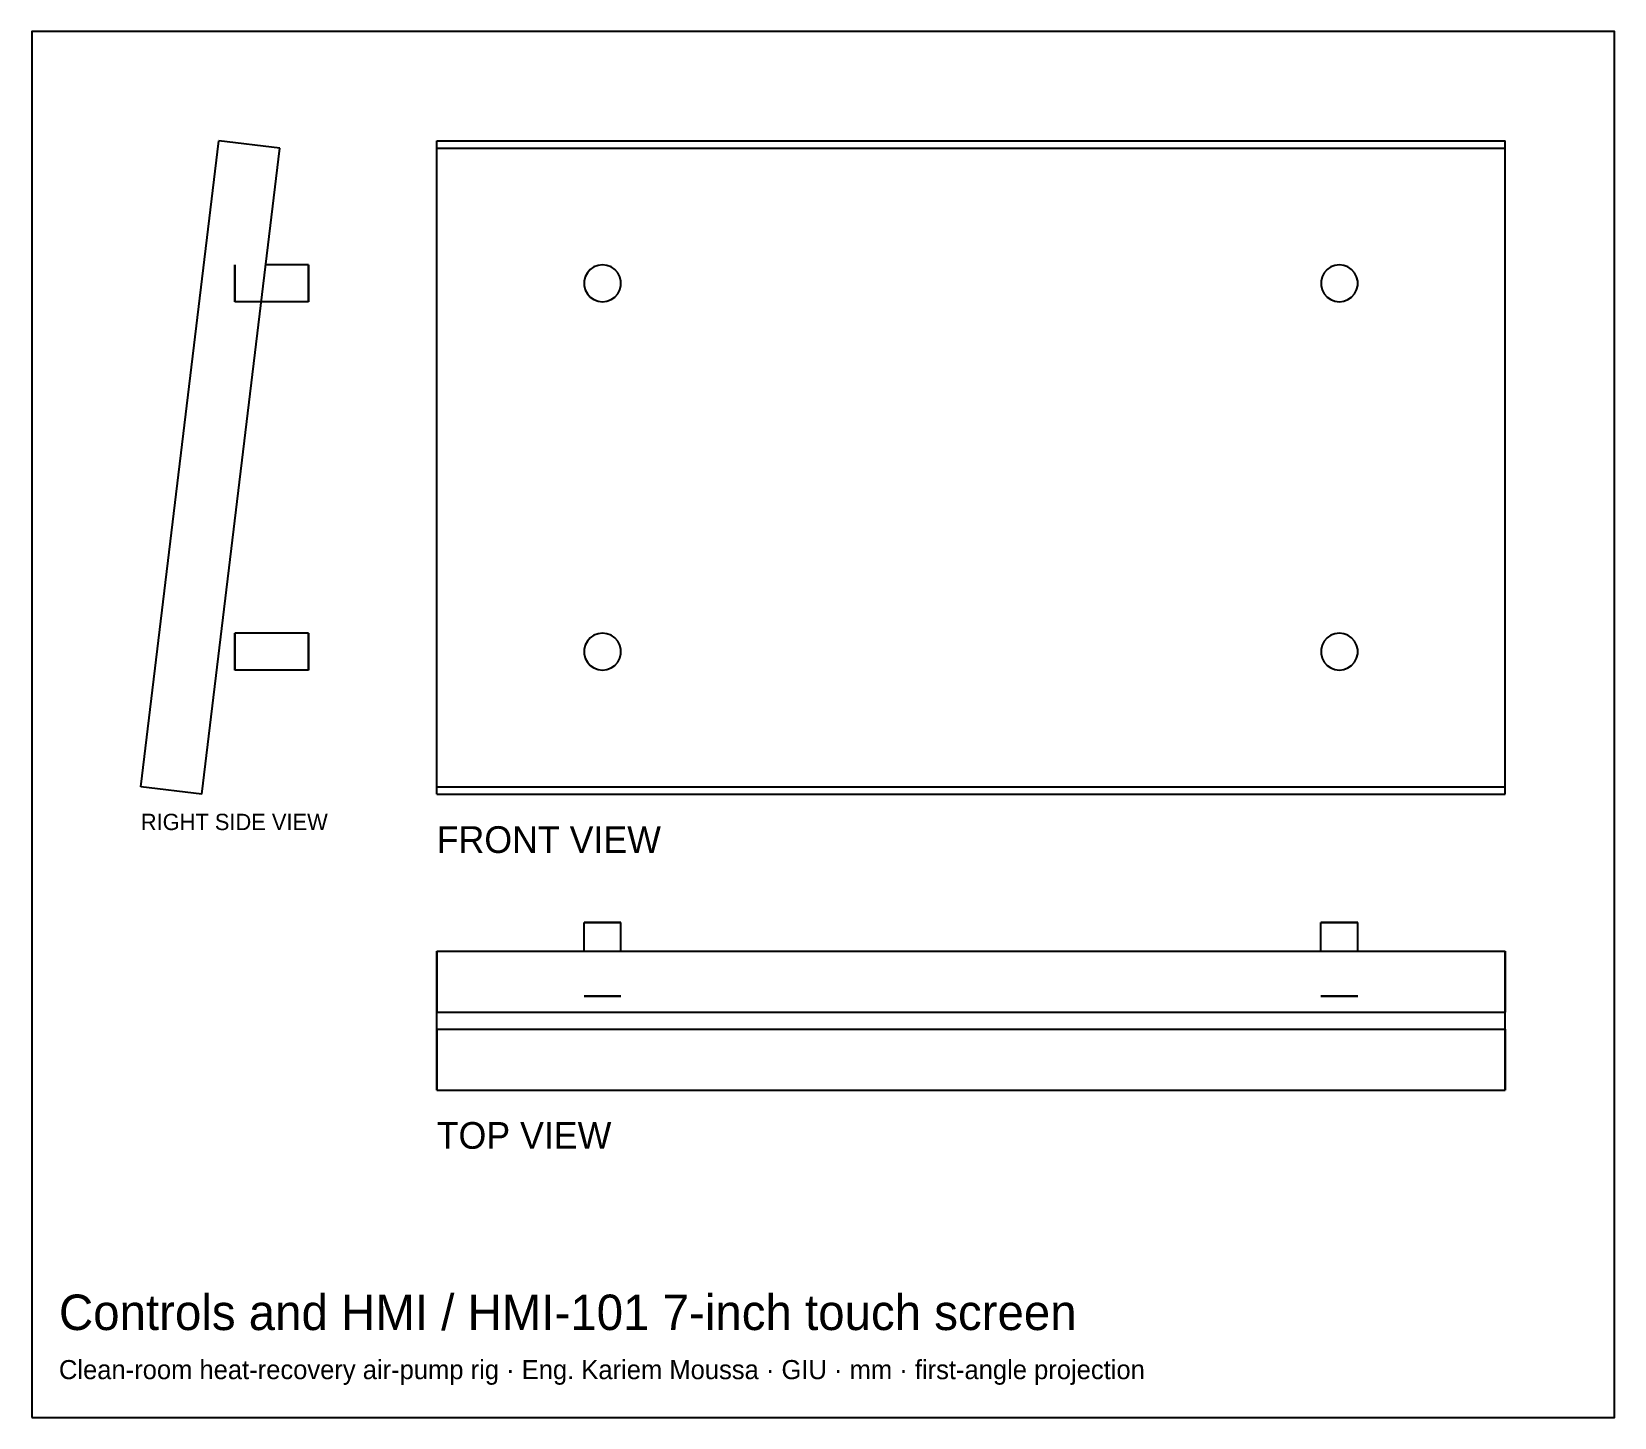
# Model space of a CAD drawing. Header units: millimetres. Extents: x -533 to -275, y 260 to 486.
import ezdxf

# ---------------------------------------------------------------- set-up
doc = ezdxf.new("R2010")
doc.units = ezdxf.units.MM
for name, color, linetype in [('BORDER', 7, 'Continuous'), ('HIDDEN', 8, 'Continuous'), ('TEXT', 5, 'Continuous'), ('VISIBLE', 7, 'Continuous')]:
    doc.layers.add(name, color=color, linetype=linetype)

msp = doc.modelspace()

# ---------------------------------------------------------------- linework, layer by layer
at = {"layer": 'BORDER'}
msp.add_lwpolyline([(-532.96, 260.27), (-275.22, 260.27), (-275.22, 485.99), (-532.96, 485.99)], close=True, dxfattribs=at)
at = {"layer": 'HIDDEN'}
for points in [[(-515.19, 362.98), (-502.5, 468.22)], [(-505.26, 361.78), (-492.57, 467.02)], [(-492.57, 467.02), (-502.5, 468.22)], [(-467, 467.02), (-467, 468.22)], [(-467, 467.02), (-293, 467.02)], [(-467, 361.78), (-467, 467.02)], [(-293, 467.02), (-293, 468.22)], [(-293, 361.78), (-293, 467.02)], [(-499.88, 448), (-499.88, 447.91)], [(-499.88, 447.91), (-499.88, 448)], [(-499.88, 448), (-499.88, 447.91)], [(-499.88, 447.91), (-499.88, 448)], [(-499.88, 447.91), (-499.88, 447.66)], [(-499.88, 447.66), (-499.88, 447.91)], [(-499.88, 447.91), (-499.88, 447.66)], [(-499.88, 447.66), (-499.88, 447.91)], [(-499.88, 447.66), (-499.88, 447.25)], [(-499.88, 447.25), (-499.88, 447.66)], [(-499.88, 447.66), (-499.88, 447.25)], [(-499.88, 447.25), (-499.88, 447.66)], [(-499.88, 447.25), (-499.88, 446.7)], [(-499.88, 446.7), (-499.88, 447.25)], [(-499.88, 447.25), (-499.88, 446.7)], [(-499.88, 446.7), (-499.88, 447.25)], [(-499.88, 446.7), (-499.88, 446.06)], [(-499.88, 446.06), (-499.88, 446.7)], [(-499.88, 446.7), (-499.88, 446.06)], [(-499.88, 446.06), (-499.88, 446.7)], [(-499.88, 446.06), (-499.88, 445.36)], [(-499.88, 445.36), (-499.88, 446.06)], [(-499.88, 446.06), (-499.88, 445.36)], [(-499.88, 445.36), (-499.88, 446.06)], [(-487.88, 448), (-487.88, 447.91)], [(-487.88, 447.91), (-487.88, 448)], [(-487.88, 448), (-487.88, 447.91)], [(-487.88, 447.91), (-487.88, 447.66)], [(-487.88, 447.66), (-487.88, 447.91)], [(-487.88, 447.91), (-487.88, 447.66)], [(-487.88, 447.66), (-487.88, 447.25)], [(-487.88, 447.25), (-487.88, 447.66)], [(-487.88, 447.66), (-487.88, 447.25)], [(-487.88, 447.25), (-487.88, 446.7)], [(-487.88, 446.7), (-487.88, 447.25)], [(-487.88, 447.25), (-487.88, 446.7)], [(-487.88, 446.7), (-487.88, 446.06)], [(-487.88, 446.06), (-487.88, 446.7)], [(-487.88, 446.7), (-487.88, 446.06)], [(-487.88, 446.06), (-487.88, 445.36)], [(-487.88, 445.36), (-487.88, 446.06)], [(-487.88, 446.06), (-487.88, 445.36)], [(-442.81, 446.06), (-442.98, 445.36)], [(-442.81, 446.06), (-442.98, 445.36)], [(-442.47, 446.7), (-442.81, 446.06)], [(-442.47, 446.7), (-442.81, 446.06)], [(-441.99, 447.25), (-442.47, 446.7)], [(-441.99, 447.25), (-442.47, 446.7)], [(-441.39, 447.66), (-441.99, 447.25)], [(-441.39, 447.66), (-441.99, 447.25)], [(-440.72, 447.91), (-441.39, 447.66)], [(-440.72, 447.91), (-441.39, 447.66)], [(-440, 448), (-440.72, 447.91)], [(-440, 448), (-440.72, 447.91)], [(-439.28, 447.91), (-440, 448)], [(-439.28, 447.91), (-440, 448)], [(-438.61, 447.66), (-439.28, 447.91)], [(-438.61, 447.66), (-439.28, 447.91)], [(-438.01, 447.25), (-438.61, 447.66)], [(-438.01, 447.25), (-438.61, 447.66)], [(-437.53, 446.7), (-438.01, 447.25)], [(-437.53, 446.7), (-438.01, 447.25)], [(-437.19, 446.06), (-437.53, 446.7)], [(-437.19, 446.06), (-437.53, 446.7)], [(-437.02, 445.36), (-437.19, 446.06)], [(-437.02, 445.36), (-437.19, 446.06)], [(-322.81, 446.06), (-322.98, 445.36)], [(-322.81, 446.06), (-322.98, 445.36)], [(-322.47, 446.7), (-322.81, 446.06)], [(-322.47, 446.7), (-322.81, 446.06)], [(-321.99, 447.25), (-322.47, 446.7)], [(-321.99, 447.25), (-322.47, 446.7)], [(-321.39, 447.66), (-321.99, 447.25)], [(-321.39, 447.66), (-321.99, 447.25)], [(-320.72, 447.91), (-321.39, 447.66)], [(-320.72, 447.91), (-321.39, 447.66)], [(-320, 448), (-320.72, 447.91)], [(-320, 448), (-320.72, 447.91)], [(-319.28, 447.91), (-320, 448)], [(-319.28, 447.91), (-320, 448)], [(-318.61, 447.66), (-319.28, 447.91)], [(-318.61, 447.66), (-319.28, 447.91)], [(-318.01, 447.25), (-318.61, 447.66)], [(-318.01, 447.25), (-318.61, 447.66)], [(-317.53, 446.7), (-318.01, 447.25)], [(-317.53, 446.7), (-318.01, 447.25)], [(-317.19, 446.06), (-317.53, 446.7)], [(-317.19, 446.06), (-317.53, 446.7)], [(-317.02, 445.36), (-317.19, 446.06)], [(-317.02, 445.36), (-317.19, 446.06)], [(-499.88, 445.36), (-499.88, 444.64)], [(-499.88, 444.64), (-499.88, 445.36)], [(-499.88, 445.36), (-499.88, 444.64)], [(-499.88, 444.64), (-499.88, 445.36)], [(-499.88, 444.64), (-499.88, 443.94)], [(-499.88, 443.94), (-499.88, 444.64)], [(-499.88, 444.64), (-499.88, 443.94)], [(-499.88, 443.94), (-499.88, 444.64)], [(-499.88, 443.94), (-499.88, 443.3)], [(-499.88, 443.3), (-499.88, 443.94)], [(-499.88, 443.94), (-499.88, 443.3)], [(-499.88, 443.3), (-499.88, 443.94)], [(-487.88, 445.36), (-487.88, 444.64)], [(-487.88, 444.64), (-487.88, 445.36)], [(-487.88, 445.36), (-487.88, 444.64)], [(-487.88, 444.64), (-487.88, 443.94)], [(-487.88, 443.94), (-487.88, 444.64)], [(-487.88, 444.64), (-487.88, 443.94)], [(-487.88, 443.94), (-487.88, 443.3)], [(-487.88, 443.3), (-487.88, 443.94)], [(-487.88, 443.94), (-487.88, 443.3)], [(-442.98, 445.36), (-442.98, 444.64)], [(-442.98, 445.36), (-442.98, 444.64)], [(-442.98, 444.64), (-442.81, 443.94)], [(-442.98, 444.64), (-442.81, 443.94)], [(-442.81, 443.94), (-442.47, 443.3)], [(-442.81, 443.94), (-442.47, 443.3)], [(-437.53, 443.3), (-437.19, 443.94)], [(-437.53, 443.3), (-437.19, 443.94)], [(-437.19, 443.94), (-437.02, 444.64)], [(-437.19, 443.94), (-437.02, 444.64)], [(-437.02, 444.64), (-437.02, 445.36)], [(-437.02, 444.64), (-437.02, 445.36)], [(-322.98, 445.36), (-322.98, 444.64)], [(-322.98, 445.36), (-322.98, 444.64)], [(-322.98, 444.64), (-322.81, 443.94)], [(-322.98, 444.64), (-322.81, 443.94)], [(-322.81, 443.94), (-322.47, 443.3)], [(-322.81, 443.94), (-322.47, 443.3)], [(-317.53, 443.3), (-317.19, 443.94)], [(-317.53, 443.3), (-317.19, 443.94)], [(-317.19, 443.94), (-317.02, 444.64)], [(-317.19, 443.94), (-317.02, 444.64)], [(-317.02, 444.64), (-317.02, 445.36)], [(-317.02, 444.64), (-317.02, 445.36)], [(-499.88, 443.3), (-499.88, 442.75)], [(-499.88, 442.75), (-499.88, 443.3)], [(-499.88, 443.3), (-499.88, 442.75)], [(-499.88, 442.75), (-499.88, 443.3)], [(-499.88, 442.75), (-499.88, 442.34)], [(-499.88, 442.34), (-499.88, 442.75)], [(-499.88, 442.75), (-499.88, 442.34)], [(-499.88, 442.34), (-499.88, 442.75)], [(-499.88, 442.34), (-499.88, 442.09)], [(-499.88, 442.09), (-499.88, 442.34)], [(-499.88, 442.34), (-499.88, 442.09)], [(-499.88, 442.09), (-499.88, 442.34)], [(-499.88, 442.09), (-499.88, 442)], [(-499.88, 442), (-499.88, 442.09)], [(-499.88, 442.09), (-499.88, 442)], [(-499.88, 442), (-499.88, 442.09)], [(-487.88, 442), (-499.88, 442)], [(-495.59, 442), (-499.88, 442)], [(-487.88, 443.3), (-487.88, 442.75)], [(-487.88, 442.75), (-487.88, 443.3)], [(-487.88, 443.3), (-487.88, 442.75)], [(-487.88, 442.75), (-487.88, 442.34)], [(-487.88, 442.34), (-487.88, 442.75)], [(-487.88, 442.75), (-487.88, 442.34)], [(-487.88, 442.34), (-487.88, 442.09)], [(-487.88, 442.09), (-487.88, 442.34)], [(-487.88, 442.34), (-487.88, 442.09)], [(-487.88, 442.09), (-487.88, 442)], [(-487.88, 442), (-487.88, 442.09)], [(-487.88, 442.09), (-487.88, 442)], [(-442.47, 443.3), (-441.99, 442.75)], [(-442.47, 443.3), (-441.99, 442.75)], [(-441.99, 442.75), (-441.39, 442.34)], [(-441.99, 442.75), (-441.39, 442.34)], [(-441.39, 442.34), (-440.72, 442.09)], [(-441.39, 442.34), (-440.72, 442.09)], [(-440.72, 442.09), (-440, 442)], [(-440.72, 442.09), (-440, 442)], [(-440, 442), (-439.28, 442.09)], [(-440, 442), (-439.28, 442.09)], [(-439.28, 442.09), (-438.61, 442.34)], [(-439.28, 442.09), (-438.61, 442.34)], [(-438.61, 442.34), (-438.01, 442.75)], [(-438.61, 442.34), (-438.01, 442.75)], [(-438.01, 442.75), (-437.53, 443.3)], [(-438.01, 442.75), (-437.53, 443.3)], [(-322.47, 443.3), (-321.99, 442.75)], [(-322.47, 443.3), (-321.99, 442.75)], [(-321.99, 442.75), (-321.39, 442.34)], [(-321.99, 442.75), (-321.39, 442.34)], [(-321.39, 442.34), (-320.72, 442.09)], [(-321.39, 442.34), (-320.72, 442.09)], [(-320.72, 442.09), (-320, 442)], [(-320.72, 442.09), (-320, 442)], [(-320, 442), (-319.28, 442.09)], [(-320, 442), (-319.28, 442.09)], [(-319.28, 442.09), (-318.61, 442.34)], [(-319.28, 442.09), (-318.61, 442.34)], [(-318.61, 442.34), (-318.01, 442.75)], [(-318.61, 442.34), (-318.01, 442.75)], [(-318.01, 442.75), (-317.53, 443.3)], [(-318.01, 442.75), (-317.53, 443.3)], [(-499.88, 388), (-499.88, 387.91)], [(-499.88, 387.91), (-499.88, 388)], [(-499.88, 388), (-499.88, 387.91)], [(-499.88, 387.91), (-499.88, 387.66)], [(-499.88, 387.66), (-499.88, 387.91)], [(-499.88, 387.91), (-499.88, 387.66)], [(-499.88, 387.66), (-499.88, 387.25)], [(-499.88, 387.25), (-499.88, 387.66)], [(-499.88, 387.66), (-499.88, 387.25)], [(-499.88, 387.25), (-499.88, 386.7)], [(-499.88, 386.7), (-499.88, 387.25)], [(-499.88, 387.25), (-499.88, 386.7)], [(-499.88, 386.7), (-499.88, 386.06)], [(-499.88, 386.06), (-499.88, 386.7)], [(-499.88, 386.7), (-499.88, 386.06)], [(-487.88, 388), (-487.88, 387.91)], [(-487.88, 387.91), (-487.88, 388)], [(-487.88, 388), (-487.88, 387.91)], [(-487.88, 387.91), (-487.88, 387.66)], [(-487.88, 387.66), (-487.88, 387.91)], [(-487.88, 387.91), (-487.88, 387.66)], [(-487.88, 387.66), (-487.88, 387.25)], [(-487.88, 387.25), (-487.88, 387.66)], [(-487.88, 387.66), (-487.88, 387.25)], [(-487.88, 387.25), (-487.88, 386.7)], [(-487.88, 386.7), (-487.88, 387.25)], [(-487.88, 387.25), (-487.88, 386.7)], [(-487.88, 386.7), (-487.88, 386.06)], [(-487.88, 386.06), (-487.88, 386.7)], [(-487.88, 386.7), (-487.88, 386.06)], [(-442.47, 386.7), (-442.81, 386.06)], [(-442.47, 386.7), (-442.81, 386.06)], [(-441.99, 387.25), (-442.47, 386.7)], [(-441.99, 387.25), (-442.47, 386.7)], [(-441.39, 387.66), (-441.99, 387.25)], [(-441.39, 387.66), (-441.99, 387.25)], [(-440.72, 387.91), (-441.39, 387.66)], [(-440.72, 387.91), (-441.39, 387.66)], [(-440, 388), (-440.72, 387.91)], [(-440, 388), (-440.72, 387.91)], [(-439.28, 387.91), (-440, 388)], [(-439.28, 387.91), (-440, 388)], [(-438.61, 387.66), (-439.28, 387.91)], [(-438.61, 387.66), (-439.28, 387.91)], [(-438.01, 387.25), (-438.61, 387.66)], [(-438.01, 387.25), (-438.61, 387.66)], [(-437.53, 386.7), (-438.01, 387.25)], [(-437.53, 386.7), (-438.01, 387.25)], [(-437.19, 386.06), (-437.53, 386.7)], [(-437.19, 386.06), (-437.53, 386.7)], [(-322.47, 386.7), (-322.81, 386.06)], [(-322.47, 386.7), (-322.81, 386.06)], [(-321.99, 387.25), (-322.47, 386.7)], [(-321.99, 387.25), (-322.47, 386.7)], [(-321.39, 387.66), (-321.99, 387.25)], [(-321.39, 387.66), (-321.99, 387.25)], [(-320.72, 387.91), (-321.39, 387.66)], [(-320.72, 387.91), (-321.39, 387.66)], [(-320, 388), (-320.72, 387.91)], [(-320, 388), (-320.72, 387.91)], [(-319.28, 387.91), (-320, 388)], [(-319.28, 387.91), (-320, 388)], [(-318.61, 387.66), (-319.28, 387.91)], [(-318.61, 387.66), (-319.28, 387.91)], [(-318.01, 387.25), (-318.61, 387.66)], [(-318.01, 387.25), (-318.61, 387.66)], [(-317.53, 386.7), (-318.01, 387.25)], [(-317.53, 386.7), (-318.01, 387.25)], [(-317.19, 386.06), (-317.53, 386.7)], [(-317.19, 386.06), (-317.53, 386.7)], [(-499.88, 386.06), (-499.88, 385.36)], [(-499.88, 385.36), (-499.88, 386.06)], [(-499.88, 386.06), (-499.88, 385.36)], [(-499.88, 385.36), (-499.88, 384.64)], [(-499.88, 384.64), (-499.88, 385.36)], [(-499.88, 385.36), (-499.88, 384.64)], [(-499.88, 384.64), (-499.88, 383.94)], [(-499.88, 383.94), (-499.88, 384.64)], [(-499.88, 384.64), (-499.88, 383.94)], [(-487.88, 386.06), (-487.88, 385.36)], [(-487.88, 385.36), (-487.88, 386.06)], [(-487.88, 386.06), (-487.88, 385.36)], [(-487.88, 385.36), (-487.88, 384.64)], [(-487.88, 384.64), (-487.88, 385.36)], [(-487.88, 385.36), (-487.88, 384.64)], [(-487.88, 384.64), (-487.88, 383.94)], [(-487.88, 383.94), (-487.88, 384.64)], [(-487.88, 384.64), (-487.88, 383.94)], [(-442.81, 386.06), (-442.98, 385.36)], [(-442.81, 386.06), (-442.98, 385.36)], [(-442.98, 385.36), (-442.98, 384.64)], [(-442.98, 385.36), (-442.98, 384.64)], [(-442.98, 384.64), (-442.81, 383.94)], [(-442.98, 384.64), (-442.81, 383.94)], [(-437.02, 385.36), (-437.19, 386.06)], [(-437.02, 385.36), (-437.19, 386.06)], [(-437.19, 383.94), (-437.02, 384.64)], [(-437.19, 383.94), (-437.02, 384.64)], [(-437.02, 384.64), (-437.02, 385.36)], [(-437.02, 384.64), (-437.02, 385.36)], [(-322.81, 386.06), (-322.98, 385.36)], [(-322.81, 386.06), (-322.98, 385.36)], [(-322.98, 385.36), (-322.98, 384.64)], [(-322.98, 385.36), (-322.98, 384.64)], [(-322.98, 384.64), (-322.81, 383.94)], [(-322.98, 384.64), (-322.81, 383.94)], [(-317.02, 385.36), (-317.19, 386.06)], [(-317.02, 385.36), (-317.19, 386.06)], [(-317.19, 383.94), (-317.02, 384.64)], [(-317.19, 383.94), (-317.02, 384.64)], [(-317.02, 384.64), (-317.02, 385.36)], [(-317.02, 384.64), (-317.02, 385.36)], [(-499.88, 383.94), (-499.88, 383.3)], [(-499.88, 383.3), (-499.88, 383.94)], [(-499.88, 383.94), (-499.88, 383.3)], [(-499.88, 383.3), (-499.88, 382.75)], [(-499.88, 382.75), (-499.88, 383.3)], [(-499.88, 383.3), (-499.88, 382.75)], [(-499.88, 382.75), (-499.88, 382.34)], [(-499.88, 382.34), (-499.88, 382.75)], [(-499.88, 382.75), (-499.88, 382.34)], [(-499.88, 382.34), (-499.88, 382.09)], [(-499.88, 382.09), (-499.88, 382.34)], [(-499.88, 382.34), (-499.88, 382.09)], [(-499.88, 382.09), (-499.88, 382)], [(-499.88, 382), (-499.88, 382.09)], [(-499.88, 382.09), (-499.88, 382)], [(-487.88, 382), (-499.88, 382)], [(-487.88, 383.94), (-487.88, 383.3)], [(-487.88, 383.3), (-487.88, 383.94)], [(-487.88, 383.94), (-487.88, 383.3)], [(-487.88, 383.3), (-487.88, 382.75)], [(-487.88, 382.75), (-487.88, 383.3)], [(-487.88, 383.3), (-487.88, 382.75)], [(-487.88, 382.75), (-487.88, 382.34)], [(-487.88, 382.34), (-487.88, 382.75)], [(-487.88, 382.75), (-487.88, 382.34)], [(-487.88, 382.34), (-487.88, 382.09)], [(-487.88, 382.09), (-487.88, 382.34)], [(-487.88, 382.34), (-487.88, 382.09)], [(-487.88, 382.09), (-487.88, 382)], [(-487.88, 382), (-487.88, 382.09)], [(-487.88, 382.09), (-487.88, 382)], [(-442.81, 383.94), (-442.47, 383.3)], [(-442.81, 383.94), (-442.47, 383.3)], [(-442.47, 383.3), (-441.99, 382.75)], [(-442.47, 383.3), (-441.99, 382.75)], [(-441.99, 382.75), (-441.39, 382.34)], [(-441.99, 382.75), (-441.39, 382.34)], [(-441.39, 382.34), (-440.72, 382.09)], [(-441.39, 382.34), (-440.72, 382.09)], [(-440.72, 382.09), (-440, 382)], [(-440.72, 382.09), (-440, 382)], [(-440, 382), (-439.28, 382.09)], [(-440, 382), (-439.28, 382.09)], [(-439.28, 382.09), (-438.61, 382.34)], [(-439.28, 382.09), (-438.61, 382.34)], [(-438.61, 382.34), (-438.01, 382.75)], [(-438.61, 382.34), (-438.01, 382.75)], [(-438.01, 382.75), (-437.53, 383.3)], [(-438.01, 382.75), (-437.53, 383.3)], [(-437.53, 383.3), (-437.19, 383.94)], [(-437.53, 383.3), (-437.19, 383.94)], [(-322.81, 383.94), (-322.47, 383.3)], [(-322.81, 383.94), (-322.47, 383.3)], [(-322.47, 383.3), (-321.99, 382.75)], [(-322.47, 383.3), (-321.99, 382.75)], [(-321.99, 382.75), (-321.39, 382.34)], [(-321.99, 382.75), (-321.39, 382.34)], [(-321.39, 382.34), (-320.72, 382.09)], [(-321.39, 382.34), (-320.72, 382.09)], [(-320.72, 382.09), (-320, 382)], [(-320.72, 382.09), (-320, 382)], [(-320, 382), (-319.28, 382.09)], [(-320, 382), (-319.28, 382.09)], [(-319.28, 382.09), (-318.61, 382.34)], [(-319.28, 382.09), (-318.61, 382.34)], [(-318.61, 382.34), (-318.01, 382.75)], [(-318.61, 382.34), (-318.01, 382.75)], [(-318.01, 382.75), (-317.53, 383.3)], [(-318.01, 382.75), (-317.53, 383.3)], [(-317.53, 383.3), (-317.19, 383.94)], [(-317.53, 383.3), (-317.19, 383.94)], [(-505.26, 361.78), (-515.19, 362.98)], [(-443, 340.9), (-442.98, 340.9)], [(-442.98, 340.9), (-443, 340.9)], [(-443, 340.9), (-442.98, 340.9)], [(-442.98, 340.9), (-442.81, 340.9)], [(-442.81, 340.9), (-442.98, 340.9)], [(-442.98, 340.9), (-442.81, 340.9)], [(-442.81, 340.9), (-442.47, 340.9)], [(-442.47, 340.9), (-442.81, 340.9)], [(-442.81, 340.9), (-442.47, 340.9)], [(-442.47, 340.9), (-441.99, 340.9)], [(-441.99, 340.9), (-442.47, 340.9)], [(-442.47, 340.9), (-441.99, 340.9)], [(-441.99, 340.9), (-441.39, 340.9)], [(-441.39, 340.9), (-441.99, 340.9)], [(-441.99, 340.9), (-441.39, 340.9)], [(-441.39, 340.9), (-440.72, 340.9)], [(-440.72, 340.9), (-441.39, 340.9)], [(-441.39, 340.9), (-440.72, 340.9)], [(-440.72, 340.9), (-440, 340.9)], [(-440, 340.9), (-440.72, 340.9)], [(-440.72, 340.9), (-440, 340.9)], [(-439.28, 340.9), (-440, 340.9)], [(-440, 340.9), (-439.28, 340.9)], [(-440, 340.9), (-439.28, 340.9)], [(-438.61, 340.9), (-439.28, 340.9)], [(-439.28, 340.9), (-438.61, 340.9)], [(-439.28, 340.9), (-438.61, 340.9)], [(-438.01, 340.9), (-438.61, 340.9)], [(-438.61, 340.9), (-438.01, 340.9)], [(-438.61, 340.9), (-438.01, 340.9)], [(-437.53, 340.9), (-438.01, 340.9)], [(-438.01, 340.9), (-437.53, 340.9)], [(-438.01, 340.9), (-437.53, 340.9)], [(-437.19, 340.9), (-437.53, 340.9)], [(-437.53, 340.9), (-437.19, 340.9)], [(-437.53, 340.9), (-437.19, 340.9)], [(-437.02, 340.9), (-437.19, 340.9)], [(-437.19, 340.9), (-437.02, 340.9)], [(-437.19, 340.9), (-437.02, 340.9)], [(-437, 340.9), (-437.02, 340.9)], [(-437.02, 340.9), (-437, 340.9)], [(-437.02, 340.9), (-437, 340.9)], [(-323, 340.9), (-322.98, 340.9)], [(-322.98, 340.9), (-323, 340.9)], [(-323, 340.9), (-322.98, 340.9)], [(-322.98, 340.9), (-322.81, 340.9)], [(-322.81, 340.9), (-322.98, 340.9)], [(-322.98, 340.9), (-322.81, 340.9)], [(-322.81, 340.9), (-322.47, 340.9)], [(-322.47, 340.9), (-322.81, 340.9)], [(-322.81, 340.9), (-322.47, 340.9)], [(-322.47, 340.9), (-321.99, 340.9)], [(-321.99, 340.9), (-322.47, 340.9)], [(-322.47, 340.9), (-321.99, 340.9)], [(-321.99, 340.9), (-321.39, 340.9)], [(-321.39, 340.9), (-321.99, 340.9)], [(-321.99, 340.9), (-321.39, 340.9)], [(-321.39, 340.9), (-320.72, 340.9)], [(-320.72, 340.9), (-321.39, 340.9)], [(-321.39, 340.9), (-320.72, 340.9)], [(-320.72, 340.9), (-320, 340.9)], [(-320, 340.9), (-320.72, 340.9)], [(-320.72, 340.9), (-320, 340.9)], [(-319.28, 340.9), (-320, 340.9)], [(-320, 340.9), (-319.28, 340.9)], [(-320, 340.9), (-319.28, 340.9)], [(-318.61, 340.9), (-319.28, 340.9)], [(-319.28, 340.9), (-318.61, 340.9)], [(-319.28, 340.9), (-318.61, 340.9)], [(-318.01, 340.9), (-318.61, 340.9)], [(-318.61, 340.9), (-318.01, 340.9)], [(-318.61, 340.9), (-318.01, 340.9)], [(-317.53, 340.9), (-318.01, 340.9)], [(-318.01, 340.9), (-317.53, 340.9)], [(-318.01, 340.9), (-317.53, 340.9)], [(-317.19, 340.9), (-317.53, 340.9)], [(-317.53, 340.9), (-317.19, 340.9)], [(-317.53, 340.9), (-317.19, 340.9)], [(-317.02, 340.9), (-317.19, 340.9)], [(-317.19, 340.9), (-317.02, 340.9)], [(-317.19, 340.9), (-317.02, 340.9)], [(-317, 340.9), (-317.02, 340.9)], [(-317.02, 340.9), (-317, 340.9)], [(-317.02, 340.9), (-317, 340.9)], [(-467, 323.52), (-467, 336.21)], [(-293, 323.52), (-293, 336.21)], [(-443, 328.9), (-442.98, 328.9)], [(-442.98, 328.9), (-443, 328.9)], [(-443, 328.9), (-442.98, 328.9)], [(-442.98, 328.9), (-443, 328.9)], [(-442.98, 328.9), (-442.81, 328.9)], [(-442.81, 328.9), (-442.98, 328.9)], [(-442.98, 328.9), (-442.81, 328.9)], [(-442.81, 328.9), (-442.98, 328.9)], [(-442.81, 328.9), (-442.47, 328.9)], [(-442.47, 328.9), (-442.81, 328.9)], [(-442.81, 328.9), (-442.47, 328.9)], [(-442.47, 328.9), (-442.81, 328.9)], [(-442.47, 328.9), (-441.99, 328.9)], [(-441.99, 328.9), (-442.47, 328.9)], [(-442.47, 328.9), (-441.99, 328.9)], [(-441.99, 328.9), (-442.47, 328.9)], [(-441.99, 328.9), (-441.39, 328.9)], [(-441.39, 328.9), (-441.99, 328.9)], [(-441.99, 328.9), (-441.39, 328.9)], [(-441.39, 328.9), (-441.99, 328.9)], [(-441.39, 328.9), (-440.72, 328.9)], [(-440.72, 328.9), (-441.39, 328.9)], [(-441.39, 328.9), (-440.72, 328.9)], [(-440.72, 328.9), (-441.39, 328.9)], [(-440.72, 328.9), (-440, 328.9)], [(-440, 328.9), (-440.72, 328.9)], [(-440.72, 328.9), (-440, 328.9)], [(-440, 328.9), (-440.72, 328.9)], [(-439.28, 328.9), (-440, 328.9)], [(-440, 328.9), (-439.28, 328.9)], [(-439.28, 328.9), (-440, 328.9)], [(-440, 328.9), (-439.28, 328.9)], [(-438.61, 328.9), (-439.28, 328.9)], [(-439.28, 328.9), (-438.61, 328.9)], [(-438.61, 328.9), (-439.28, 328.9)], [(-439.28, 328.9), (-438.61, 328.9)], [(-438.01, 328.9), (-438.61, 328.9)], [(-438.61, 328.9), (-438.01, 328.9)], [(-438.01, 328.9), (-438.61, 328.9)], [(-438.61, 328.9), (-438.01, 328.9)], [(-437.53, 328.9), (-438.01, 328.9)], [(-438.01, 328.9), (-437.53, 328.9)], [(-437.53, 328.9), (-438.01, 328.9)], [(-438.01, 328.9), (-437.53, 328.9)], [(-437.19, 328.9), (-437.53, 328.9)], [(-437.53, 328.9), (-437.19, 328.9)], [(-437.19, 328.9), (-437.53, 328.9)], [(-437.53, 328.9), (-437.19, 328.9)], [(-437.02, 328.9), (-437.19, 328.9)], [(-437.19, 328.9), (-437.02, 328.9)], [(-437.02, 328.9), (-437.19, 328.9)], [(-437.19, 328.9), (-437.02, 328.9)], [(-437, 328.9), (-437.02, 328.9)], [(-437.02, 328.9), (-437, 328.9)], [(-437, 328.9), (-437.02, 328.9)], [(-437.02, 328.9), (-437, 328.9)], [(-323, 328.9), (-322.98, 328.9)], [(-322.98, 328.9), (-323, 328.9)], [(-323, 328.9), (-322.98, 328.9)], [(-322.98, 328.9), (-323, 328.9)], [(-322.98, 328.9), (-322.81, 328.9)], [(-322.81, 328.9), (-322.98, 328.9)], [(-322.98, 328.9), (-322.81, 328.9)], [(-322.81, 328.9), (-322.98, 328.9)], [(-322.81, 328.9), (-322.47, 328.9)], [(-322.47, 328.9), (-322.81, 328.9)], [(-322.81, 328.9), (-322.47, 328.9)], [(-322.47, 328.9), (-322.81, 328.9)], [(-322.47, 328.9), (-321.99, 328.9)], [(-321.99, 328.9), (-322.47, 328.9)], [(-322.47, 328.9), (-321.99, 328.9)], [(-321.99, 328.9), (-322.47, 328.9)], [(-321.99, 328.9), (-321.39, 328.9)], [(-321.39, 328.9), (-321.99, 328.9)], [(-321.99, 328.9), (-321.39, 328.9)], [(-321.39, 328.9), (-321.99, 328.9)], [(-321.39, 328.9), (-320.72, 328.9)], [(-320.72, 328.9), (-321.39, 328.9)], [(-321.39, 328.9), (-320.72, 328.9)], [(-320.72, 328.9), (-321.39, 328.9)], [(-320.72, 328.9), (-320, 328.9)], [(-320, 328.9), (-320.72, 328.9)], [(-320.72, 328.9), (-320, 328.9)], [(-320, 328.9), (-320.72, 328.9)], [(-319.28, 328.9), (-320, 328.9)], [(-320, 328.9), (-319.28, 328.9)], [(-319.28, 328.9), (-320, 328.9)], [(-320, 328.9), (-319.28, 328.9)], [(-318.61, 328.9), (-319.28, 328.9)], [(-319.28, 328.9), (-318.61, 328.9)], [(-318.61, 328.9), (-319.28, 328.9)], [(-319.28, 328.9), (-318.61, 328.9)], [(-318.01, 328.9), (-318.61, 328.9)], [(-318.61, 328.9), (-318.01, 328.9)], [(-318.01, 328.9), (-318.61, 328.9)], [(-318.61, 328.9), (-318.01, 328.9)], [(-317.53, 328.9), (-318.01, 328.9)], [(-318.01, 328.9), (-317.53, 328.9)], [(-317.53, 328.9), (-318.01, 328.9)], [(-318.01, 328.9), (-317.53, 328.9)], [(-317.19, 328.9), (-317.53, 328.9)], [(-317.53, 328.9), (-317.19, 328.9)], [(-317.19, 328.9), (-317.53, 328.9)], [(-317.53, 328.9), (-317.19, 328.9)], [(-317.02, 328.9), (-317.19, 328.9)], [(-317.19, 328.9), (-317.02, 328.9)], [(-317.02, 328.9), (-317.19, 328.9)], [(-317.19, 328.9), (-317.02, 328.9)], [(-317, 328.9), (-317.02, 328.9)], [(-317.02, 328.9), (-317, 328.9)], [(-317, 328.9), (-317.02, 328.9)], [(-317.02, 328.9), (-317, 328.9)], [(-467, 323.52), (-293, 323.52)], [(-467, 323.52), (-467, 313.59)], [(-293, 323.52), (-293, 313.59)]]:
    msp.add_lwpolyline(points, dxfattribs=at)
at = {"layer": 'VISIBLE'}
for points in [[(-515.19, 362.98), (-502.5, 468.22)], [(-505.26, 361.78), (-492.57, 467.02)], [(-492.57, 467.02), (-502.5, 468.22)], [(-467, 468.22), (-293, 468.22)], [(-467, 362.98), (-467, 468.22)], [(-293, 362.98), (-293, 468.22)], [(-487.88, 448), (-494.86, 448)], [(-487.88, 447.91), (-487.88, 448)], [(-487.88, 447.66), (-487.88, 447.91)], [(-487.88, 447.25), (-487.88, 447.66)], [(-487.88, 446.7), (-487.88, 447.25)], [(-487.88, 446.06), (-487.88, 446.7)], [(-487.88, 445.36), (-487.88, 446.06)], [(-487.88, 444.64), (-487.88, 445.36)], [(-487.88, 443.94), (-487.88, 444.64)], [(-487.88, 443.3), (-487.88, 443.94)], [(-487.88, 442), (-495.59, 442)], [(-487.88, 442.75), (-487.88, 443.3)], [(-487.88, 442.34), (-487.88, 442.75)], [(-487.88, 442.09), (-487.88, 442.34)], [(-487.88, 442), (-487.88, 442.09)], [(-499.88, 387.91), (-499.88, 388)], [(-487.88, 388), (-499.88, 388)], [(-499.88, 387.66), (-499.88, 387.91)], [(-499.88, 387.25), (-499.88, 387.66)], [(-499.88, 386.7), (-499.88, 387.25)], [(-499.88, 386.06), (-499.88, 386.7)], [(-487.88, 387.91), (-487.88, 388)], [(-487.88, 387.66), (-487.88, 387.91)], [(-487.88, 387.25), (-487.88, 387.66)], [(-487.88, 386.7), (-487.88, 387.25)], [(-487.88, 386.06), (-487.88, 386.7)], [(-499.88, 385.36), (-499.88, 386.06)], [(-499.88, 384.64), (-499.88, 385.36)], [(-499.88, 383.94), (-499.88, 384.64)], [(-487.88, 385.36), (-487.88, 386.06)], [(-487.88, 384.64), (-487.88, 385.36)], [(-487.88, 383.94), (-487.88, 384.64)], [(-499.88, 383.3), (-499.88, 383.94)], [(-499.88, 382.75), (-499.88, 383.3)], [(-499.88, 382.34), (-499.88, 382.75)], [(-499.88, 382.09), (-499.88, 382.34)], [(-499.88, 382), (-499.88, 382.09)], [(-487.88, 382), (-499.88, 382)], [(-487.88, 383.3), (-487.88, 383.94)], [(-487.88, 382.75), (-487.88, 383.3)], [(-487.88, 382.34), (-487.88, 382.75)], [(-487.88, 382.09), (-487.88, 382.34)], [(-487.88, 382), (-487.88, 382.09)], [(-505.26, 361.78), (-515.19, 362.98)], [(-467, 362.98), (-293, 362.98)], [(-467, 361.78), (-467, 362.98)], [(-467, 361.78), (-293, 361.78)], [(-293, 361.78), (-293, 362.98)], [(-442.98, 340.9), (-443, 340.9)], [(-443, 336.21), (-443, 340.9)], [(-442.81, 340.9), (-442.98, 340.9)], [(-442.47, 340.9), (-442.81, 340.9)], [(-441.99, 340.9), (-442.47, 340.9)], [(-441.39, 340.9), (-441.99, 340.9)], [(-440.72, 340.9), (-441.39, 340.9)], [(-440, 340.9), (-440.72, 340.9)], [(-439.28, 340.9), (-440, 340.9)], [(-438.61, 340.9), (-439.28, 340.9)], [(-438.01, 340.9), (-438.61, 340.9)], [(-437.53, 340.9), (-438.01, 340.9)], [(-437.19, 340.9), (-437.53, 340.9)], [(-437.02, 340.9), (-437.19, 340.9)], [(-437, 340.9), (-437.02, 340.9)], [(-437, 336.21), (-437, 340.9)], [(-322.98, 340.9), (-323, 340.9)], [(-323, 336.21), (-323, 340.9)], [(-322.81, 340.9), (-322.98, 340.9)], [(-322.47, 340.9), (-322.81, 340.9)], [(-321.99, 340.9), (-322.47, 340.9)], [(-321.39, 340.9), (-321.99, 340.9)], [(-320.72, 340.9), (-321.39, 340.9)], [(-320, 340.9), (-320.72, 340.9)], [(-319.28, 340.9), (-320, 340.9)], [(-318.61, 340.9), (-319.28, 340.9)], [(-318.01, 340.9), (-318.61, 340.9)], [(-317.53, 340.9), (-318.01, 340.9)], [(-317.19, 340.9), (-317.53, 340.9)], [(-317.02, 340.9), (-317.19, 340.9)], [(-317, 340.9), (-317.02, 340.9)], [(-317, 336.21), (-317, 340.9)], [(-467, 336.21), (-293, 336.21)], [(-467, 336.21), (-467, 326.28)], [(-293, 336.21), (-293, 326.28)], [(-467, 326.28), (-293, 326.28)], [(-467, 313.59), (-467, 326.28)], [(-293, 313.59), (-293, 326.28)], [(-467, 313.59), (-293, 313.59)]]:
    msp.add_lwpolyline(points, dxfattribs=at)

# ---------------------------------------------------------------- texts
at = {"layer": 'TEXT'}
for s, height, p in [('RIGHT SIDE VIEW', 2.6609, (-515.19, 355.93)), ('FRONT VIEW', 4.35, (-467, 352.21)), ('TOP VIEW', 4.35, (-467, 304.02)), ('Controls and HMI / HMI-101 7-inch touch screen', 5.7769, (-528.52, 274.49)), ('Clean-room heat-recovery air-pump rig · Eng. Kariem Moussa · GIU · mm · first-angle projection', 3.1106, (-528.52, 266.49))]:
    msp.add_text(s, height=height, dxfattribs=at).set_placement(p)

doc.saveas('drawing.dxf')
